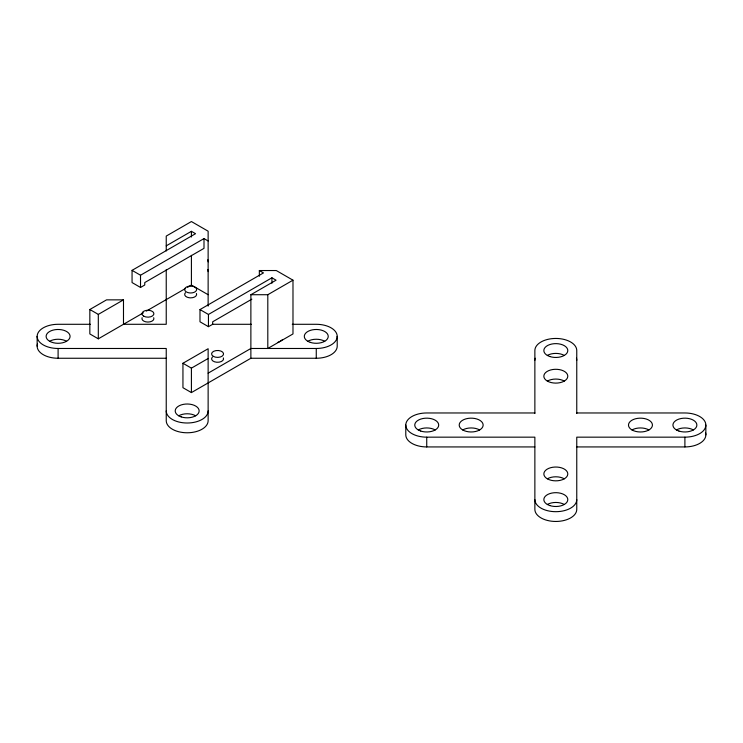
<?xml version="1.0" encoding="UTF-8"?>
<svg xmlns="http://www.w3.org/2000/svg" width="743" height="743" viewBox="0 0 743 743"><rect width="100%" height="100%" fill="white"/><g stroke="black" fill="none" stroke-linecap="round" stroke-linejoin="round"><path stroke-width="1.11" d="M166.237 245.849L191.415 231.314L195.539 233.692L132.059 270.35L132.059 282.563L140.52 287.457L144.755 285.006L144.755 282.563L204 248.357L204 238.587L208.133 240.964M132.059 270.35L140.52 275.235L204 238.587M143.371 312.812L98.308 338.827L89.838 333.941L89.838 309.506L106.555 299.856L123.487 299.856L123.487 324.292L166.237 324.292L166.237 269.69M89.838 309.506L98.308 314.391L123.487 299.856M146.352 311.085L185.601 288.423M187.542 287.309L191.415 285.071L208.133 294.72M251.375 324.292L212.684 324.292L208.449 326.669L199.988 321.784L199.988 309.571L263.468 272.913L259.344 270.536L259.344 276.247M199.988 309.571L208.449 314.456L271.929 277.798L276.062 280.185L250.874 294.72L250.874 358.256L191.415 392.583L182.945 387.697L182.945 363.262L208.133 348.727L208.133 420.687A20.953 12.092 0 0 1 187.18 432.779A20.953 12.092 0 0 1 166.237 420.687L166.237 348.476L58.103 348.476A20.953 12.092 0 0 1 37.15 336.384L37.15 346.154M251.849 299.169L212.684 321.784L212.684 324.227M267.805 294.72L292.983 280.185L292.983 333.941L267.805 348.476L267.805 294.72L250.874 294.72M182.945 363.262L191.415 368.147L208.133 358.498M208.133 373.162L250.874 348.476L316.267 348.476A20.953 12.092 0 0 0 337.211 336.384L337.211 346.154A20.953 12.092 0 0 1 316.267 358.256L250.874 358.256M259.344 270.536L276.275 270.536L292.983 280.185M90.405 324.292L58.103 324.292A20.953 12.092 0 0 0 37.15 336.384M292.268 324.292L316.267 324.292A20.953 12.092 0 0 1 337.211 336.384M37.466 344.055A20.953 12.092 0 0 0 58.103 358.256L166.237 358.256M534.867 412.969L426.733 412.969A20.953 12.092 0 0 0 405.789 425.061L405.789 434.841A20.953 12.092 0 0 0 426.733 446.933L534.867 446.933M576.763 412.969L684.897 412.969A20.953 12.092 0 0 1 705.85 425.061L705.85 434.841M405.789 425.061A20.953 12.092 0 0 0 426.733 437.163L534.867 437.163L534.867 509.364A20.953 12.092 0 0 0 555.82 521.456A20.953 12.092 0 0 0 576.763 509.364L576.763 437.163L684.897 437.163A20.953 12.092 0 0 0 705.85 425.061M576.763 446.933L684.897 446.933A20.953 12.092 0 0 0 705.534 432.732M684.897 437.163L684.897 446.933M576.763 413.498L576.763 350.538A20.953 12.092 0 0 0 555.82 338.446A20.953 12.092 0 0 0 534.867 350.538L534.867 413.498M426.733 437.163L426.733 446.933M316.267 348.476L316.267 358.256M271.929 277.798L271.929 283.232M208.449 314.456L208.449 326.669M208.133 306.097L208.133 231.194L191.415 221.544L166.237 236.079L166.237 250.948M191.415 231.314L191.415 237.036M191.415 255.332L191.415 285.071M191.415 368.147L191.415 392.583M140.52 275.235L140.52 287.457M98.308 314.391L98.308 338.827M58.103 348.476L58.103 358.256M534.867 360.318A20.953 12.092 0 0 1 535.192 358.21M576.447 358.21A20.953 12.092 0 0 1 576.763 360.318M547.35 355.423A11.972 6.91 0 0 1 564.281 355.423M547.35 381.085A11.972 6.91 0 0 0 567.383 377.983A11.972 6.91 0 0 0 552.718 369.522A11.972 6.91 0 0 0 547.35 381.085A11.972 6.91 0 0 1 564.281 381.085M631.996 429.956A11.972 6.91 0 0 0 652.029 426.853A11.972 6.91 0 0 0 637.364 418.393A11.972 6.91 0 0 0 631.996 429.956A11.972 6.91 0 0 1 648.927 429.956M676.436 429.956A11.972 6.91 0 0 1 693.368 429.956M547.35 478.817A11.972 6.91 0 0 0 567.383 475.724A11.972 6.91 0 0 0 552.718 467.263A11.972 6.91 0 0 0 547.35 478.817A11.972 6.91 0 0 1 564.281 478.817M547.35 504.478A11.972 6.91 0 0 1 564.281 504.478M418.272 429.956A11.972 6.91 0 0 1 435.203 429.956M462.713 429.956A11.972 6.91 0 0 0 482.736 426.853A11.972 6.91 0 0 0 468.071 418.393A11.972 6.91 0 0 0 462.713 429.956A11.972 6.91 0 0 1 479.634 429.956M576.763 499.593A20.953 12.092 0 0 1 555.82 511.686A20.953 12.092 0 0 1 534.867 499.593M207.808 259.753A20.953 12.092 0 0 1 208.133 261.861M208.133 410.907A20.953 12.092 0 0 1 187.18 423.008A20.953 12.092 0 0 1 166.237 410.907M49.632 341.269A11.972 6.91 0 0 0 69.666 338.176A11.972 6.91 0 0 0 55.001 329.706A11.972 6.91 0 0 0 49.632 341.269A11.972 6.91 0 0 1 66.564 341.269M196.421 293.504A5.981 3.455 0 0 1 190.645 297.859L189.093 297.739A5.981 3.455 0 0 1 185.462 292.677M153.699 317.707A5.981 3.455 0 0 1 147.922 322.063A5.981 3.455 0 0 1 142.136 317.707M223.355 357.922A5.981 3.455 0 0 1 216.798 362.25A5.981 3.455 0 0 1 212.396 357.095M207.808 269.533A20.953 12.092 0 0 1 208.133 271.632M307.797 341.269A11.972 6.91 0 0 1 324.728 341.269M178.719 415.792A11.972 6.91 0 0 1 195.65 415.792M282.191 339.839A11.972 6.91 0 0 1 277.808 342.365M192.196 286.176L190.645 286.055A5.981 3.455 0 0 0 184.71 289.064A5.981 3.455 0 0 0 189.093 292.853L190.645 292.974A5.981 3.455 0 0 0 196.579 289.965A5.981 3.455 0 0 0 192.196 286.176M549.829 356.529A11.972 6.91 0 0 0 567.791 350.538A11.972 6.91 0 0 0 549.829 344.557A11.972 6.91 0 0 0 549.829 356.529M420.752 431.051A11.972 6.91 0 0 0 438.704 425.061A11.972 6.91 0 0 0 420.752 419.08A11.972 6.91 0 0 0 420.752 431.051M678.916 431.051A11.972 6.91 0 0 0 696.869 425.061A11.972 6.91 0 0 0 678.916 419.08A11.972 6.91 0 0 0 678.916 431.051M549.829 505.574A11.972 6.91 0 0 0 567.791 499.593A11.972 6.91 0 0 0 549.829 493.603A11.972 6.91 0 0 0 549.829 505.574M310.277 342.365A11.972 6.91 0 0 0 328.239 336.384A11.972 6.91 0 0 0 310.277 330.403A11.972 6.91 0 0 0 310.277 342.365M181.199 416.897A11.972 6.91 0 0 0 199.152 410.907A11.972 6.91 0 0 0 181.199 404.926A11.972 6.91 0 0 0 181.199 416.897M143.687 316.156A5.981 3.455 0 0 0 153.699 314.614A5.981 3.455 0 0 0 146.371 310.379A5.981 3.455 0 0 0 143.687 316.156M213.343 356.38A5.981 3.455 0 0 0 223.355 354.829A5.981 3.455 0 0 0 216.027 350.594A5.981 3.455 0 0 0 213.343 356.38"/></g></svg>
